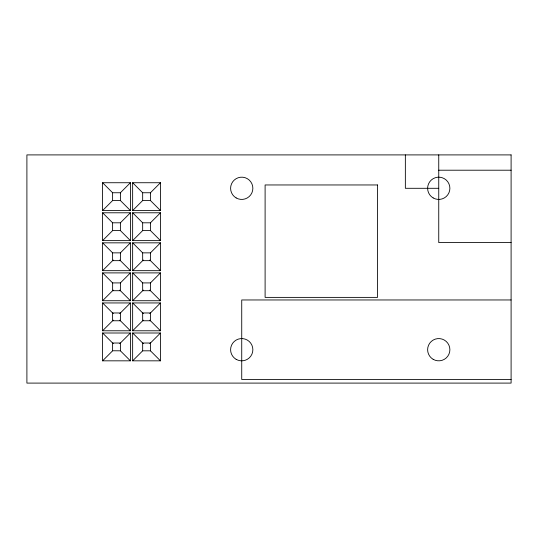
<?xml version="1.0" encoding="UTF-8"?>
<svg xmlns="http://www.w3.org/2000/svg" width="538" height="538" viewBox="0 0 538 538"><rect width="100%" height="100%" fill="white"/><g stroke="black" fill="none" stroke-linecap="round" stroke-linejoin="round"><path stroke-width="0.81" d="M102.59 210.56L102.59 182.732L130.418 182.732L130.418 210.56L102.59 210.56L112.657 200.499M120.351 192.799L130.418 182.732M102.59 240.614L112.657 230.553L120.398 230.6L130.418 240.614L102.59 240.614L102.59 212.786L130.418 212.786L130.418 240.614M120.351 222.853L130.418 212.786M132.644 210.56L132.644 182.732L160.472 182.732L160.472 210.56L132.644 210.56L142.711 200.499M150.405 192.799L160.472 182.732M102.59 270.668L102.59 242.84L130.418 242.84L130.418 270.668L102.59 270.668L113.249 260.015M120.351 252.907L130.418 242.84M132.644 240.614L132.644 212.786L160.472 212.786L160.472 240.614L132.644 240.614L142.711 230.553M150.405 222.853L160.472 212.786M102.59 300.722L102.59 272.894L130.418 272.894L130.418 300.722L102.59 300.722L113.249 290.069M102.59 272.894L112.657 282.961L112.61 290.708L120.398 290.708L120.398 282.914L130.418 272.894M132.644 270.668L132.644 242.84L160.472 242.84L160.472 270.668L132.644 270.668L143.303 260.015M150.405 252.907L160.472 242.84M102.59 330.776L102.59 302.948L130.418 302.948L130.418 330.776L102.59 330.776L113.249 320.117M119.759 313.607L130.418 302.948M132.644 300.722L132.644 272.894L160.472 272.894L160.472 300.722L132.644 300.722L143.303 290.069M150.405 282.961L160.472 272.894M102.59 360.83L112.657 350.763L120.398 350.816L130.418 360.83L130.418 333.002L102.59 333.002L102.59 360.83L130.418 360.83M119.759 343.661L130.418 333.002M132.644 330.776L132.644 302.948L160.472 302.948L160.472 330.776L132.644 330.776L143.303 320.117M149.813 313.607L160.472 302.948M132.644 360.83L160.472 360.83L160.472 333.002L132.644 333.002L132.644 360.83L142.711 350.763M149.813 343.661L160.472 333.002M438.746 170.21L511.1 170.21M438.746 188.3L405.356 188.3L405.356 154.904M511.1 242.564L438.746 242.564L438.746 154.904M112.61 282.914L120.398 282.914M511.1 299.962L241.73 299.962L241.73 379.485L511.1 379.485M132.644 182.732L142.711 192.799M150.405 200.499L160.472 210.56M102.59 182.732L112.657 192.799M120.351 200.499L130.418 210.56M132.644 212.786L142.711 222.853M150.405 230.553L160.472 240.614M102.59 212.786L112.657 222.853M132.644 242.84L142.711 252.907M149.813 260.015L160.472 270.668M102.59 242.84L112.657 252.907M119.759 260.015L130.418 270.668M132.644 272.894L142.711 282.961M149.813 290.069L160.472 300.722M119.759 290.069L130.418 300.722M132.644 302.948L143.303 313.607M149.813 320.117L160.472 330.776M102.59 302.948L113.249 313.607M119.759 320.117L130.418 330.776M132.644 333.002L143.303 343.661M150.405 350.763L160.472 360.83M102.59 333.002L113.249 343.661M120.398 230.6L120.398 222.806L112.61 222.806L112.61 230.6M120.398 350.816L120.398 343.022L112.61 343.022L112.61 350.816M511.1 154.904L26.9 154.904L26.9 383.096L511.1 383.096L511.1 154.904M377.528 184.958L265.106 184.958L265.106 297.386L377.528 297.386L377.528 184.958M120.398 192.752L112.61 192.752L112.61 200.546L120.398 200.546L120.398 192.752M150.452 192.752L142.664 192.752L142.664 200.546L150.452 200.546L150.452 192.752M150.452 222.806L142.664 222.806L142.664 230.6L150.452 230.6L150.452 222.806M120.398 252.86L112.61 252.86L112.61 260.654L120.398 260.654L120.398 252.86M150.452 252.86L142.664 252.86L142.664 260.654L150.452 260.654L150.452 252.86M150.452 282.914L142.664 282.914L142.664 290.708L150.452 290.708L150.452 282.914M120.398 312.968L112.61 312.968L112.61 320.762L120.398 320.762L120.398 312.968M150.452 312.968L142.664 312.968L142.664 320.762L150.452 320.762L150.452 312.968M150.452 343.022L142.664 343.022L142.664 350.816L150.452 350.816L150.452 343.022M433.184 197.937A11.13 11.13 0 0 0 449.882 188.3A11.13 11.13 0 0 0 433.184 178.663A11.13 11.13 0 0 0 433.184 197.937M433.184 359.337A11.13 11.13 0 0 0 449.882 349.7A11.13 11.13 0 0 0 433.184 340.063A11.13 11.13 0 0 0 433.184 359.337M236.162 359.337A11.13 11.13 0 0 0 252.86 349.7A11.13 11.13 0 0 0 236.162 340.063A11.13 11.13 0 0 0 236.162 359.337M236.162 197.937A11.13 11.13 0 0 0 252.86 188.3A11.13 11.13 0 0 0 236.162 178.663A11.13 11.13 0 0 0 236.162 197.937"/></g></svg>
